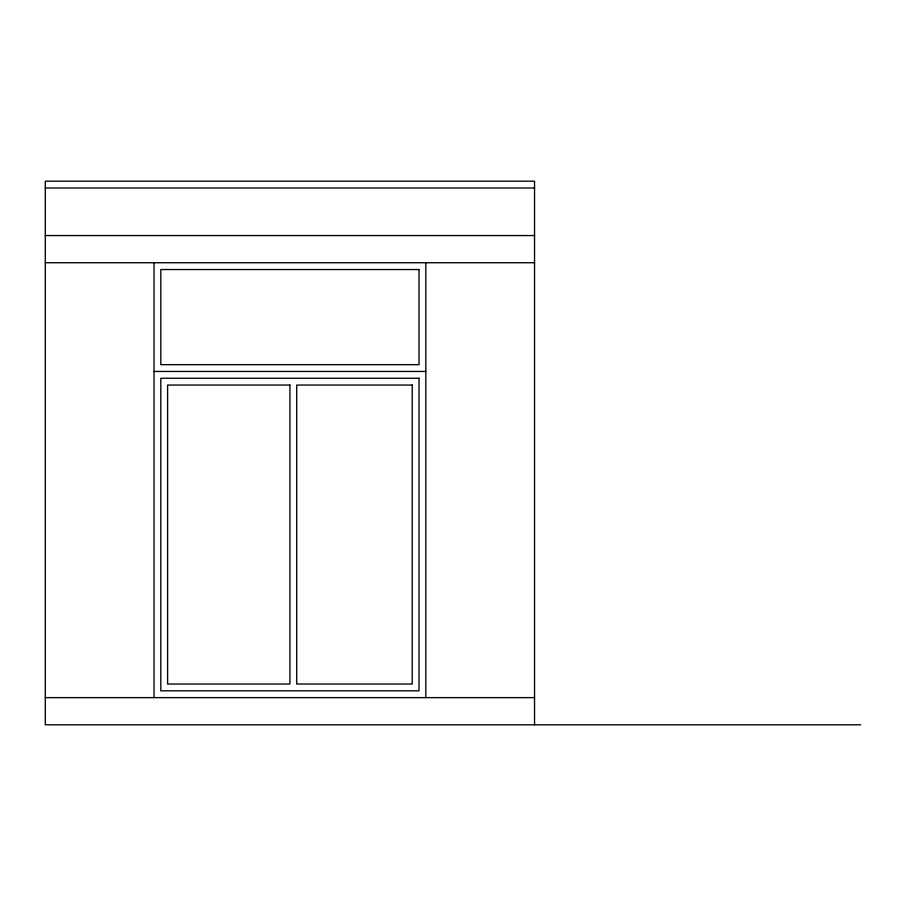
<?xml version="1.0" encoding="UTF-8"?>
<svg xmlns="http://www.w3.org/2000/svg" width="906" height="906" viewBox="0 0 906 906"><rect width="100%" height="100%" fill="white"/><g stroke="black" fill="none" stroke-linecap="round" stroke-linejoin="round"><path stroke-width="1.36" d="M45.3 187.995L534.54 187.995M45.3 235.56L534.54 235.56M45.3 262.74L534.54 262.74M154.02 371.46L425.82 371.46M45.3 697.62L534.54 697.62M860.7 724.8L45.3 724.8L45.3 181.2L534.54 181.2L534.54 724.8M425.82 262.74L425.82 697.62M154.02 262.74L154.02 697.62M419.025 269.535L160.815 269.535L160.815 364.665L419.025 364.665L419.025 269.535M419.025 378.255L160.815 378.255L160.815 690.825L419.025 690.825L419.025 378.255M289.92 385.05L167.61 385.05L167.61 684.03L289.92 684.03L289.92 385.05M412.23 385.05L296.715 385.05L296.715 684.03L412.23 684.03L412.23 385.05"/></g></svg>
